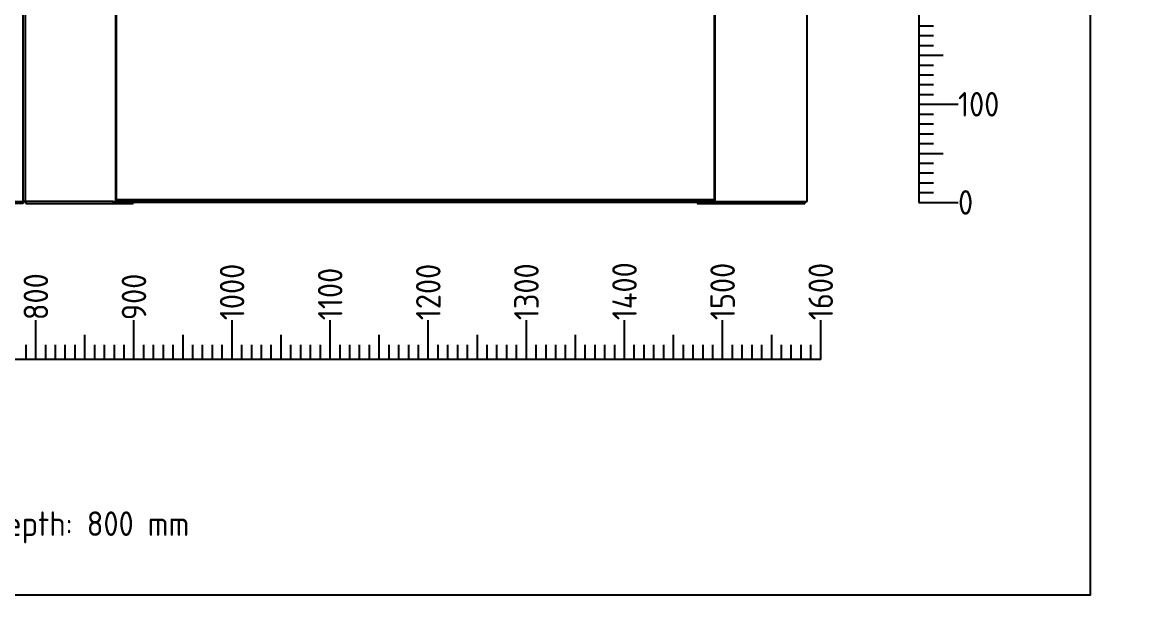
# Model space of a CAD drawing. Header units: millimetres. Extents: x 40929 to 57897, y 13592 to 43737.
# Drawn here: x 41990 to 43116, y 40095 to 40679 of the extents above; entities that cross this region are included whole.
import ezdxf
from ezdxf.enums import TextEntityAlignment as Align

# ---------------------------------------------------------------- set-up
doc = ezdxf.new("R2010")
doc.units = ezdxf.units.MM
doc.layers.add('! NO PLOT !', color=7, linetype='Continuous', true_color=0xff75dd, plot=False)
doc.layers.add('000-PI-ORMAR', color=2, linetype='Continuous')
doc.layers.add('AUT_TEXT', color=7, linetype='Continuous')
doc.styles.add('PI0', font='isocpeur.ttf', dxfattribs={"width": 0.9})

# ---------------------------------------------------------------- blocks, each defined once
blk = doc.blocks.new('1600 skala')
for p, q in [((41916.2, 44278.2), (41916.2, 44318.2)), ((41916.2, 44278.2), (41916.2, 44318.2)), ((41916.2, 44278.2), (41916.2, 44318.2)), ((41916.2, 44278.2), (41916.2, 44318.2)), ((41916.2, 44278.2), (41916.2, 44318.2)), ((41916.2, 44278.2), (41916.2, 44318.2)), ((42016.2, 44278.2), (42016.2, 44318.2)), ((42016.2, 44278.2), (42016.2, 44318.2)), ((42016.2, 44278.2), (42016.2, 44318.2)), ((42016.2, 44278.2), (42016.2, 44318.2)), ((42016.2, 44278.2), (42016.2, 44318.2)), ((42016.2, 44278.2), (42016.2, 44318.2)), ((42016.2, 44278.2), (42016.2, 44318.2)), ((42016.2, 44278.2), (42016.2, 44318.2)), ((42116.2, 44278.2), (42116.2, 44318.2)), ((42216.2, 44278.2), (42216.2, 44318.2)), ((42216.2, 44278.2), (42216.2, 44318.2)), ((42216.2, 44278.2), (42216.2, 44318.2)), ((42216.2, 44278.2), (42216.2, 44318.2)), ((42216.2, 44278.2), (42216.2, 44318.2)), ((42216.2, 44278.2), (42216.2, 44318.2)), ((42216.2, 44278.2), (42216.2, 44318.2)), ((42316.2, 44278.2), (42316.2, 44318.2)), ((42416.2, 44278.2), (42416.2, 44318.2)), ((42416.2, 44278.2), (42416.2, 44318.2)), ((42416.2, 44278.2), (42416.2, 44318.2)), ((42416.2, 44278.2), (42416.2, 44318.2)), ((42416.2, 44278.2), (42416.2, 44318.2)), ((42416.2, 44278.2), (42416.2, 44318.2)), ((42516.2, 44278.2), (42516.2, 44318.2)), ((42616.2, 44278.2), (42616.2, 44318.2)), ((42616.2, 44278.2), (42616.2, 44318.2)), ((42616.2, 44278.2), (42616.2, 44318.2)), ((42616.2, 44278.2), (42616.2, 44318.2)), ((42616.2, 44278.2), (42616.2, 44318.2)), ((42616.2, 44278.2), (42616.2, 44318.2)), ((42716.2, 44278.2), (42716.2, 44318.2)), ((42716.2, 44278.2), (42716.2, 44318.2)), ((42716.2, 44278.2), (42716.2, 44318.2)), ((42716.2, 44278.2), (42716.2, 44318.2)), ((42716.2, 44278.2), (42716.2, 44318.2)), ((42716.2, 44278.2), (42716.2, 44318.2)), ((41966.2, 44278.2), (41966.2, 44303.2)), ((42066.2, 44278.2), (42066.2, 44303.2)), ((42166.2, 44278.2), (42166.2, 44303.2)), ((42266.2, 44278.2), (42266.2, 44303.2)), ((42366.2, 44278.2), (42366.2, 44303.2)), ((42466.2, 44278.2), (42466.2, 44303.2)), ((42566.2, 44278.2), (42566.2, 44303.2)), ((42666.2, 44278.2), (42666.2, 44303.2)), ((41906.2, 44278.2), (41906.2, 44293.2)), ((41926.2, 44278.2), (41926.2, 44293.2)), ((41936.2, 44278.2), (41936.2, 44293.2)), ((41946.2, 44278.2), (41946.2, 44293.2)), ((41956.2, 44278.2), (41956.2, 44293.2)), ((41976.2, 44278.2), (41976.2, 44293.2)), ((41986.2, 44278.2), (41986.2, 44293.2)), ((41996.2, 44278.2), (41996.2, 44293.2)), ((42006.2, 44278.2), (42006.2, 44293.2)), ((42026.2, 44278.2), (42026.2, 44293.2)), ((42036.2, 44278.2), (42036.2, 44293.2)), ((42046.2, 44278.2), (42046.2, 44293.2)), ((42056.2, 44278.2), (42056.2, 44293.2)), ((42076.2, 44278.2), (42076.2, 44293.2)), ((42086.2, 44278.2), (42086.2, 44293.2)), ((42096.2, 44278.2), (42096.2, 44293.2)), ((42106.2, 44278.2), (42106.2, 44293.2)), ((42126.2, 44278.2), (42126.2, 44293.2)), ((42136.2, 44278.2), (42136.2, 44293.2)), ((42146.2, 44278.2), (42146.2, 44293.2)), ((42156.2, 44278.2), (42156.2, 44293.2)), ((42176.2, 44278.2), (42176.2, 44293.2)), ((42186.2, 44278.2), (42186.2, 44293.2)), ((42196.2, 44278.2), (42196.2, 44293.2)), ((42206.2, 44278.2), (42206.2, 44293.2)), ((42226.2, 44278.2), (42226.2, 44293.2)), ((42236.2, 44278.2), (42236.2, 44293.2)), ((42246.2, 44278.2), (42246.2, 44293.2)), ((42256.2, 44278.2), (42256.2, 44293.2)), ((42276.2, 44278.2), (42276.2, 44293.2)), ((42286.2, 44278.2), (42286.2, 44293.2)), ((42296.2, 44278.2), (42296.2, 44293.2)), ((42306.2, 44278.2), (42306.2, 44293.2)), ((42326.2, 44278.2), (42326.2, 44293.2)), ((42336.2, 44278.2), (42336.2, 44293.2)), ((42346.2, 44278.2), (42346.2, 44293.2)), ((42356.2, 44278.2), (42356.2, 44293.2)), ((42376.2, 44278.2), (42376.2, 44293.2)), ((42386.2, 44278.2), (42386.2, 44293.2)), ((42396.2, 44278.2), (42396.2, 44293.2)), ((42406.2, 44278.2), (42406.2, 44293.2)), ((42426.2, 44278.2), (42426.2, 44293.2)), ((42436.2, 44278.2), (42436.2, 44293.2)), ((42446.2, 44278.2), (42446.2, 44293.2)), ((42456.2, 44278.2), (42456.2, 44293.2)), ((42476.2, 44278.2), (42476.2, 44293.2)), ((42486.2, 44278.2), (42486.2, 44293.2)), ((42496.2, 44278.2), (42496.2, 44293.2)), ((42506.2, 44278.2), (42506.2, 44293.2)), ((42526.2, 44278.2), (42526.2, 44293.2)), ((42536.2, 44278.2), (42536.2, 44293.2)), ((42546.2, 44278.2), (42546.2, 44293.2)), ((42556.2, 44278.2), (42556.2, 44293.2)), ((42576.2, 44278.2), (42576.2, 44293.2)), ((42586.2, 44278.2), (42586.2, 44293.2)), ((42596.2, 44278.2), (42596.2, 44293.2)), ((42606.2, 44278.2), (42606.2, 44293.2)), ((42626.2, 44278.2), (42626.2, 44293.2)), ((42636.2, 44278.2), (42636.2, 44293.2)), ((42646.2, 44278.2), (42646.2, 44293.2)), ((42656.2, 44278.2), (42656.2, 44293.2)), ((42676.2, 44278.2), (42676.2, 44293.2)), ((42686.2, 44278.2), (42686.2, 44293.2)), ((42696.2, 44278.2), (42696.2, 44293.2)), ((42706.2, 44278.2), (42706.2, 44293.2)), ((42716.2, 44278.2), (41116.2, 44278.2))]:
    blk.add_line(p, q)
at = {"style": 'PI0', "width": 0.9}
for s, p in [('1000', (42116.2, 44318.2)), ('1100', (42216.2, 44318.2)), ('1200', (42316.2, 44318.2)), ('1300', (42416.2, 44318.2)), ('1400', (42516.2, 44318.2)), ('1500', (42616.2, 44318.2)), ('1600', (42716.2, 44318.2)), ('800', (41916.2, 44318.2)), ('900', (42016.2, 44318.2))]:
    blk.add_text(s, height=25, rotation=90, dxfattribs=at).set_placement(p, align=Align.MIDDLE_LEFT)
blk = doc.blocks.new('8660.023')
at = {"layer": '000-PI-ORMAR'}
for p, q in [((42030.1, 48098), (42119.1, 48098)), ((42030.1, 48098), (42030.1, 48096)), ((42119.1, 48098), (42119.1, 48096)), ((42122.3, 48097), (42122.3, 47997)), ((42731.8, 48097), (42122.3, 48097)), ((42731.8, 48097), (42731.8, 47997)), ((42824.1, 48098), (42735.1, 48098)), ((42735.1, 48098), (42735.1, 48096)), ((42824.1, 48098), (42824.1, 48096)), ((42027.6, 47900), (42027.6, 48096)), ((42027.6, 48096), (42030.1, 48096)), ((42119.1, 48096), (42030.1, 48096)), ((42119.1, 48096), (42121.6, 48096)), ((42121.6, 48096), (42121.6, 48086.5)), ((42121.6, 48086.5), (42121.6, 47986.5)), ((42731.8, 48095.5), (42122.3, 48095.5)), ((42731.8, 48094.5), (42122.3, 48094.5)), ((42732.6, 48096), (42732.6, 48086.5)), ((42735.1, 48096), (42732.6, 48096)), ((42732.6, 48086.5), (42732.6, 47986.5)), ((42735.1, 48096), (42824.1, 48096)), ((42826.6, 48096), (42824.1, 48096)), ((42826.6, 47900), (42826.6, 48096)), ((42122.3, 47997), (42122.3, 47899)), ((42731.8, 47997), (42731.8, 47899)), ((42121.6, 47986.5), (42121.6, 47909.5)), ((42732.6, 47986.5), (42732.6, 47909.5)), ((42121.6, 47909.5), (42121.6, 47900)), ((42732.6, 47909.5), (42732.6, 47900)), ((42030.1, 47900), (42027.6, 47900)), ((42119.1, 47900), (42030.1, 47900)), ((42030.1, 47899.7), (42030.1, 47899.7)), ((42030.1, 47899.7), (42030.1, 47898)), ((42030.1, 47898), (42139.6, 47898)), ((42119.1, 47900), (42122.3, 47900)), ((42119.1, 47900), (42119.1, 47900)), ((42119.1, 47900), (42119.1, 47898)), ((42731.8, 47901.5), (42122.3, 47901.5)), ((42731.8, 47900.5), (42122.3, 47900.5)), ((42731.8, 47899), (42122.3, 47899)), ((42123.1, 47899), (42123.1, 47898)), ((42139.6, 47899), (42139.6, 47898)), ((42714.6, 47899), (42714.6, 47898)), ((42714.6, 47898), (42824.1, 47898)), ((42731.1, 47899), (42731.1, 47898)), ((42731.8, 47900), (42735.1, 47900)), ((42735.1, 47900), (42824.1, 47900)), ((42735.1, 47900), (42735.1, 47900)), ((42735.1, 47900), (42735.1, 47898)), ((42824.1, 47900), (42826.6, 47900)), ((42824.1, 47899.7), (42824.1, 47899.7)), ((42824.1, 47899.7), (42824.1, 47898))]:
    blk.add_line(p, q, dxfattribs=at)

msp = doc.modelspace()

# ---------------------------------------------------------------- linework, layer by layer
at = {"layer": '! NO PLOT !', "ltscale": 0.25}
msp.add_lwpolyline([(40929.096, 42965.457), (40929.096, 40095.457), (43079.096, 40095.457), (43079.096, 41080.457), (44829.096, 41080.457), (44829.096, 42965.457), (40929.096, 42965.457)], dxfattribs=at)
for p, q in [((42904.096, 41035.457), (42904.096, 40495.457)), ((42904.096, 40675.457), (42919.096, 40675.457)), ((42904.096, 40665.457), (42919.096, 40665.457)), ((42904.096, 40655.457), (42919.096, 40655.457)), ((42904.096, 40645.457), (42929.096, 40645.457)), ((42904.096, 40635.457), (42919.096, 40635.457)), ((42904.096, 40625.457), (42919.096, 40625.457)), ((42904.096, 40615.457), (42919.096, 40615.457)), ((42904.096, 40605.457), (42919.096, 40605.457)), ((42904.096, 40595.457), (42944.096, 40595.457)), ((42904.096, 40585.457), (42919.096, 40585.457)), ((42904.096, 40575.457), (42919.096, 40575.457)), ((42904.096, 40565.457), (42919.096, 40565.457)), ((42904.096, 40555.457), (42919.096, 40555.457)), ((42904.096, 40545.457), (42929.096, 40545.457)), ((42904.096, 40535.457), (42919.096, 40535.457)), ((42904.096, 40525.457), (42919.096, 40525.457)), ((42904.096, 40515.457), (42919.096, 40515.457)), ((42904.096, 40505.457), (42919.096, 40505.457)), ((42904.096, 40495.457), (42944.096, 40495.457))]:
    msp.add_line(p, q)

# ---------------------------------------------------------------- block references
msp.add_blockref('1600 skala', (87.946, -3942.768))
at = {"layer": '000-PI-ORMAR', "transparency": 33554687, "xscale": -1}
msp.add_blockref('8660.023', (84021.188, -7403.532), dxfattribs=at)
at = {"layer": '000-PI-ORMAR', "transparency": 33554687}
msp.add_blockref('8660.023', (-36.28, -7403.532), dxfattribs=at)

# ---------------------------------------------------------------- texts
at = {"style": 'PI0', "width": 0.9}
for s, p in [('100', (42944.096, 40595.457)), ('0', (42944.096, 40495.457))]:
    msp.add_text(s, height=25, dxfattribs=at).set_placement(p, align=Align.MIDDLE_LEFT)
at = {"layer": 'AUT_TEXT', "style": 'PI0', "width": 0.9}
msp.add_text('Cubicle depth: 800 mm', height=25, dxfattribs=at).set_placement((42004.096, 40164.329), align=Align.MIDDLE)

doc.saveas('drawing.dxf')
